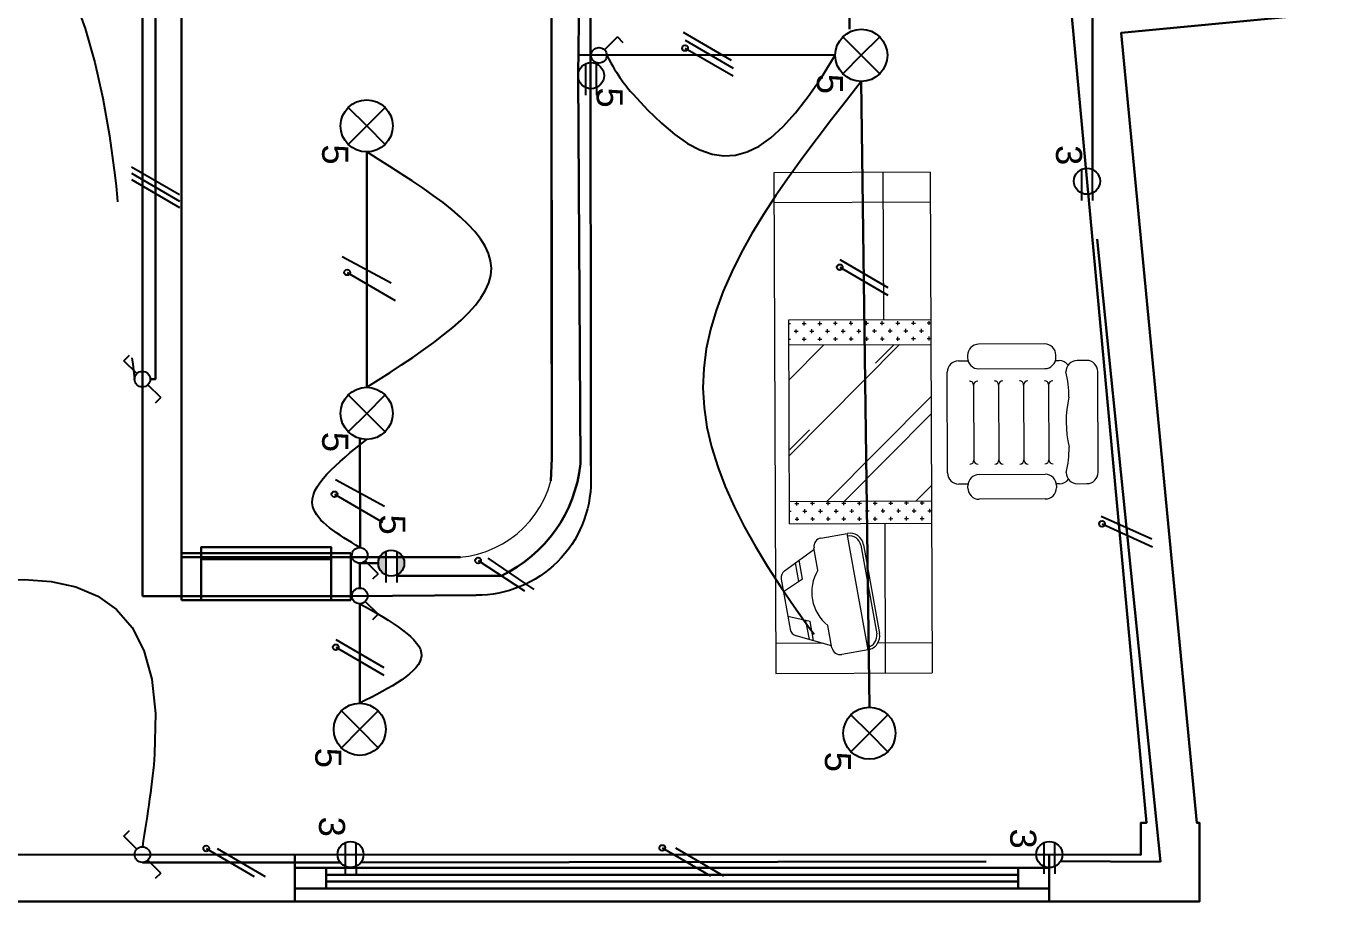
# Model space of a CAD drawing. Header units: metres. Extents: x -0.1 to 64.1, y -0.2 to 39.7.
# Drawn here: x 18.59 to 23.64, y 29.89 to 33.25 of the extents above; entities that cross this region are included whole.
import ezdxf

# ---------------------------------------------------------------- set-up
doc = ezdxf.new("R2010")
doc.units = ezdxf.units.M
doc.header["$LTSCALE"] = 0.2
doc.linetypes.add('ACAD_ISO02W100', pattern=[15, 12, -3])
for name, color, linetype in [('Canaletas', 4, 'Continuous'), ('conexiones', 7, 'ACAD_ISO02W100'), ('Fases', 7, 'Continuous'), ('Indicacion-Tabla', 7, 'Continuous'), ('Luminaria', 7, 'Continuous'), ('Medidas', 1, 'Continuous'), ('Puntos', 7, 'Continuous'), ('Tomacorrientes', 7, 'Continuous'), ('www.dwgautocad.com', 7, 'Continuous')]:
    doc.layers.add(name, color=color, linetype=linetype)
for name, color, linetype, true_color in [('DLX_APERT', 7, 'Continuous', 0x969696), ('DLX_CONT', 7, 'Continuous', 0x969696), ('DLX_ROOF', 7, 'Continuous', 0x7f7f7f)]:
    doc.layers.add(name, color=color, linetype=linetype, true_color=true_color)
for name, color, linetype, lineweight in [('L-Suelo', 7, 'ACAD_ISO02W100', 30), ('L-Techo', 7, 'Continuous', 30), ('Muebles', 9, 'Continuous', 5)]:
    doc.layers.add(name, color=color, linetype=linetype, lineweight=lineweight)
doc.layers.get('0').off()
doc.styles.get("Standard").update_dxf_attribs({"font": 'arial.ttf'})

# ---------------------------------------------------------------- blocks, each defined once
blk = doc.blocks.new('Lampara')
at = {"layer": 'Luminaria'}
for q in [(-0.0707, 0.0707), (0.0707, 0.0707), (-0.0707, -0.0707), (0.0707, -0.0707)]:
    blk.add_line((0, 0), q, dxfattribs=at)
blk.add_circle((0, 0), 0.1, dxfattribs=at)
blk = doc.blocks.new('Interruptor')
at = {"layer": 'Luminaria'}
for q in [(0.0212, 0.0212), (0.0919, 0.0495)]:
    blk.add_line((0.0707, 0.0707), q, dxfattribs=at)
blk.add_circle((0, 0), 0.03, dxfattribs=at)
blk = doc.blocks.new('Tomacorriente')
at = {"layer": 'Tomacorrientes'}
for p, q in [((0.0453, 0.0211), (-0.0453, 0.0211)), ((0.0453, 0.0211), (0.0743, 0.0211)), ((-0.0453, -0.0211), (0.0453, -0.0211)), ((0.0453, -0.0211), (0.0743, -0.0211))]:
    blk.add_line(p, q, dxfattribs=at)
blk.add_circle((0, 0), 0.05, dxfattribs=at)
blk = doc.blocks.new('920_0_2')
mesh = blk.add_polyface()
corners = [(-1.3273, -0.0125, 0.88), (1.3273, -0.0125, -0.88), (1.3273, -0.0125, 0.88), (1.3273, -0.0125, -0.88), (-1.3273, -0.0125, 0.88), (-1.3273, -0.0125, -0.88), (-1.3273, 0.0125, -0.88), (1.3273, 0.0125, 0.88), (1.3273, 0.0125, -0.88), (1.3273, 0.0125, 0.88), (-1.3273, 0.0125, -0.88), (-1.3273, 0.0125, 0.88)]
mesh.append_faces([[corners[k] for k in face] for face in [(0, 1, 2), (3, 4, 5), (6, 7, 8), (9, 10, 11)]])
blk = doc.blocks.new('1012_0_5')
mesh = blk.add_polyface()
corners = [(-0.25, -0.1125, 0.925), (0.25, -0.1125, -1), (0.25, -0.1125, 0.925), (0.25, -0.1125, -1), (-0.25, -0.1125, 0.925), (-0.25, -0.1125, -1)]
mesh.append_faces([[corners[k] for k in face] for face in [(0, 1, 2), (3, 4, 5)]])
blk = doc.blocks.new('1012_0_6')
mesh = blk.add_polyface()
corners = [(-0.25, -0.0675, 0.925), (0.25, -0.0675, -1), (-0.25, -0.0675, -1), (0.25, -0.0675, -1), (-0.25, -0.0675, 0.925), (0.25, -0.0675, 0.925)]
mesh.append_faces([[corners[k] for k in face] for face in [(0, 1, 2), (3, 4, 5)]])
blk = doc.blocks.new('*U110')
at = {"layer": 'Luminaria'}
for p, q in [((0.0707, 0.0707), (0.0212, 0.0212)), ((0.0707, 0.0707), (0.0919, 0.0495)), ((-0.0707, -0.0707), (-0.0919, -0.0495)), ((-0.0212, -0.0212), (-0.0707, -0.0707))]:
    blk.add_line(p, q, dxfattribs=at)
blk.add_circle((0, 0), 0.03, dxfattribs=at)
blk = doc.blocks.new('Toma corriente CFGI 1 Fase')
at = {"layer": 'Tomacorrientes'}
h = blk.add_hatch(dxfattribs=at)
h.set_pattern_fill('ANGLE', color=256)
h.set_pattern_definition([(0, (-6.336, -3.4325), (0, 6.985), [5.08, -1.905]), (90, (-6.336, -3.4325), (-6.985, 4e-16), [5.08, -1.905])])
h.paths.add_polyline_path([(0.0453, 0.0211, 0.63707), (-0.0453, 0.0211)])
h.paths.add_polyline_path([(-0.0453, -0.0211, 0.63707), (0.0453, -0.0211)])
at = {"layer": 'Tomacorrientes', "lineweight": 40}
h = blk.add_hatch(color=256, dxfattribs=at)
h.dxf.hatch_style = 1
h.paths.add_polyline_path([(-0.0453, 0.0211), (0.0453, 0.0211, 0.63707)])
h.paths.add_polyline_path([(0.0453, -0.0211), (-0.0453, -0.0211, 0.63707)])
at = {"layer": 'Tomacorrientes'}
for p, q in [((-0.0453, 0.0211), (0.0743, 0.0211)), ((-0.0453, -0.0211), (0.0743, -0.0211))]:
    blk.add_line(p, q, dxfattribs=at)
blk.add_circle((0, 0), 0.05, dxfattribs=at)
blk = doc.blocks.new('Fase')
at = {"layer": 'Fases'}
blk.add_line((-0.0535, -0.0922), (0.0535, 0.0922), dxfattribs=at)
blk = doc.blocks.new('Neutro')
at = {"layer": 'Fases'}
h = blk.add_hatch(dxfattribs=at)
h.set_pattern_fill('ANGLE', color=256)
h.set_pattern_definition([(0, (-26.865, -1.6355), (0, 6.985), [5.08, -1.905]), (90, (-26.865, -1.6355), (-6.985, 4e-16), [5.08, -1.905])])
h.paths.add_polyline_path([(-0.0645, -0.0922, 1), (-0.0424, -0.0922, 1)])
blk.add_circle((-0.0535, -0.0922), 0.0111, dxfattribs=at)
blk.add_blockref('Fase', (0, 0), dxfattribs=at)
blk = doc.blocks.new('A$C1A7470BA')
at = {"layer": 'Muebles'}
for p, q in [((1600, 1033.2), (0, 1033.2)), ((0, 1033.2), (0, 533.2)), ((96, 881.5), (96, 1033.2)), ((302, 1014.7), (141.5, 986.5)), ((302, 1014.7), (141.5, 986.5)), ((1504, 533.2), (1504, 1033.2)), ((1600, 533.2), (1600, 1033.2)), ((165.9, 922.6), (182.1, 993.6)), ((165.9, 922.6), (182.1, 993.6)), ((300.9, 946.4), (261.3, 1007.6)), ((300.9, 946.4), (261.3, 1007.6)), ((293.5, 957.9), (353.8, 968.5)), ((293.5, 957.9), (353.8, 968.5)), ((328.6, 1003.8), (395.9, 909.6)), ((328.6, 1003.8), (395.9, 909.6)), ((478.5, 987.1), (478.5, 533.2)), ((478.5, 987.1), (1130, 987.1)), ((493.5, 969.6), (493.5, 957.1)), ((518.5, 987.1), (518.5, 982.1)), ((543.5, 969.6), (543.5, 957.1)), ((550, 987.1), (550, 533.2)), ((696.6, 987.1), (1050, 633.7)), ((713.5, 987.1), (778.4, 922.2)), ((938.4, 987.1), (1050, 875.5)), ((1050, 987.1), (1050, 533.2)), ((1068.5, 987.1), (1068.5, 982.1)), ((1093.5, 969.6), (1093.5, 957.1)), ((1118.5, 987.1), (1118.5, 982.1)), ((1130, 987.1), (1130, 533.2)), ((88.3, 854.2), (120.2, 967.2)), ((108.4, 925.3), (168.9, 936)), ((108.4, 925.3), (168.9, 936)), ((300.9, 946.4), (362, 957.1)), ((300.9, 946.4), (362, 957.1)), ((487.2, 963.3), (499.7, 963.3)), ((512.2, 938.3), (524.7, 938.3)), ((518.5, 944.6), (518.5, 932.1)), ((537.2, 963.3), (549.7, 963.3)), ((1062.2, 938.3), (1074.7, 938.3)), ((1068.5, 944.6), (1068.5, 932.1)), ((1087.2, 963.3), (1099.7, 963.3)), ((1112.2, 938.3), (1124.7, 938.3)), ((1118.5, 944.6), (1118.5, 932.1)), ((104.6, 911.9), (165.9, 922.6)), ((104.6, 911.9), (165.9, 922.6)), ((330.1, 896.9), (401, 909.4)), ((330.1, 896.9), (401, 909.4)), ((432.3, 887.5), (447.1, 803.2)), ((432.3, 887.5), (447.1, 803.2)), ((487.2, 913.3), (499.7, 913.3)), ((493.5, 919.6), (493.5, 907.1)), ((512.2, 888.3), (524.7, 888.3)), ((518.5, 894.6), (518.5, 882.1)), ((537.2, 913.3), (549.7, 913.3)), ((543.5, 919.6), (543.5, 907.1)), ((1062.2, 888.3), (1074.7, 888.3)), ((1068.5, 894.6), (1068.5, 882.1)), ((1087.2, 913.3), (1099.7, 913.3)), ((1093.5, 919.6), (1093.5, 907.1)), ((1112.2, 888.3), (1124.7, 888.3)), ((1118.5, 894.6), (1118.5, 882.1)), ((81.9, 853.2), (152.9, 865.7)), ((81.9, 853.2), (152.9, 865.7)), ((88.3, 854.2), (88.3, 854.3)), ((487.2, 863.3), (499.7, 863.3)), ((493.5, 869.6), (493.5, 857.1)), ((518.5, 844.6), (518.5, 832.1)), ((537.2, 863.3), (549.7, 863.3)), ((543.5, 869.6), (543.5, 857.1)), ((550, 866.4), (883.2, 533.2)), ((1068.5, 844.6), (1068.5, 832.1)), ((1087.2, 863.3), (1099.7, 863.3)), ((1093.5, 869.6), (1093.5, 857.1)), ((1118.5, 844.6), (1118.5, 832.1)), ((74.9, 737.6), (60, 821.9)), ((74.9, 737.6), (60, 821.9)), ((74.9, 737.6), (447.1, 803.2)), ((74.9, 737.6), (447.1, 803.2)), ((487.2, 813.3), (499.7, 813.3)), ((493.5, 819.6), (493.5, 807.1)), ((512.2, 838.3), (524.7, 838.3)), ((537.2, 813.3), (549.7, 813.3)), ((543.5, 819.6), (543.5, 807.1)), ((550, 811.2), (828, 533.2)), ((1062.2, 838.3), (1074.7, 838.3)), ((1087.2, 813.3), (1099.7, 813.3)), ((1093.5, 819.6), (1093.5, 807.1)), ((1112.2, 838.3), (1124.7, 838.3)), ((409.1, 760), (125.4, 710)), ((409.1, 760), (125.4, 710)), ((487.2, 763.3), (499.7, 763.3)), ((493.5, 769.6), (493.5, 757.1)), ((512.2, 788.3), (524.7, 788.3)), ((518.5, 794.6), (518.5, 782.1)), ((537.2, 763.3), (549.7, 763.3)), ((543.5, 769.6), (543.5, 757.1)), ((1062.2, 788.3), (1074.7, 788.3)), ((1068.5, 794.6), (1068.5, 782.1)), ((1087.2, 763.3), (1099.7, 763.3)), ((1093.5, 769.6), (1093.5, 757.1)), ((1112.2, 788.3), (1124.7, 788.3)), ((1118.5, 794.6), (1118.5, 782.1)), ((83.7, 739.2), (83.7, 739.2)), ((83.7, 739.2), (83.7, 739.2)), ((410.6, 751.1), (127, 701.1)), ((410.6, 751.1), (127, 701.1)), ((493.5, 719.6), (493.5, 707.1)), ((512.2, 738.3), (524.7, 738.3)), ((518.5, 744.6), (518.5, 732.1)), ((543.5, 719.6), (543.5, 707.1)), ((1062.2, 738.3), (1074.7, 738.3)), ((1068.5, 744.6), (1068.5, 732.1)), ((1093.5, 719.6), (1093.5, 707.1)), ((1112.2, 738.3), (1124.7, 738.3)), ((1118.5, 744.6), (1118.5, 732.1)), ((478.5, 683.1), (0, 683.1)), ((96, 533.2), (96, 706.9)), ((487.2, 713.3), (499.7, 713.3)), ((512.2, 688.3), (524.7, 688.3)), ((518.5, 694.6), (518.5, 682.1)), ((537.2, 713.3), (549.7, 713.3)), ((990.5, 710.1), (1050, 650.6)), ((1062.2, 688.3), (1074.7, 688.3)), ((1068.5, 694.6), (1068.5, 682.1)), ((1087.2, 713.3), (1099.7, 713.3)), ((1112.2, 688.3), (1124.7, 688.3)), ((1118.5, 694.6), (1118.5, 682.1)), ((1130, 683.1), (1600, 683.1)), ((487.2, 663.3), (499.7, 663.3)), ((493.5, 669.6), (493.5, 657.1)), ((512.2, 638.3), (524.7, 638.3)), ((518.5, 644.6), (518.5, 632.1)), ((537.2, 663.3), (549.7, 663.3)), ((543.5, 669.6), (543.5, 657.1)), ((1062.2, 638.3), (1074.7, 638.3)), ((1068.5, 644.6), (1068.5, 632.1)), ((1087.2, 663.3), (1099.7, 663.3)), ((1093.5, 669.6), (1093.5, 657.1)), ((1112.2, 638.3), (1124.7, 638.3)), ((1118.5, 644.6), (1118.5, 632.1)), ((487.2, 613.3), (499.7, 613.3)), ((493.5, 619.6), (493.5, 607.1)), ((518.5, 594.6), (518.5, 582.1)), ((537.2, 613.3), (549.7, 613.3)), ((543.5, 619.6), (543.5, 607.1)), ((1068.5, 594.6), (1068.5, 582.1)), ((1087.2, 613.3), (1099.7, 613.3)), ((1093.5, 619.6), (1093.5, 607.1)), ((1118.5, 594.6), (1118.5, 582.1)), ((487.2, 563.3), (499.7, 563.3)), ((493.5, 569.6), (493.5, 557.1)), ((512.2, 588.3), (524.7, 588.3)), ((537.2, 563.3), (549.7, 563.3)), ((543.5, 569.6), (543.5, 557.1)), ((550, 582.1), (598.9, 533.2)), ((1062.2, 588.3), (1074.7, 588.3)), ((1087.2, 563.3), (1099.7, 563.3)), ((1093.5, 569.6), (1093.5, 557.1)), ((1112.2, 588.3), (1124.7, 588.3)), ((1600, 533.2), (0, 533.2)), ((512.2, 538.3), (524.7, 538.3)), ((518.5, 544.6), (518.5, 533.2)), ((1062.2, 538.3), (1074.7, 538.3)), ((1068.5, 544.6), (1068.5, 533.2)), ((1112.2, 538.3), (1124.7, 538.3)), ((1118.5, 544.6), (1118.5, 533.2)), ((638.8, 481.1), (960.9, 481.1)), ((603, 415.7), (603, 445.3)), ((554.5, 169.4), (554.5, 380.5)), ((590.3, 416.3), (597.6, 416.3)), ((633.4, 380.5), (633.4, 169.4)), ((918.7, 397.1), (679.9, 397.1)), ((971.2, 380.5), (971.2, 169.4)), ((1014.3, 416.3), (1006.9, 416.3)), ((1050.1, 169.4), (1050.1, 380.5)), ((918.7, 317.1), (679.9, 317.1)), ((918.7, 237.1), (679.9, 237.1)), ((597.6, 133.7), (590.3, 133.7)), ((603, 123.3), (603, 133.2)), ((918.7, 157.1), (679.9, 157.1)), ((996.7, 135.5), (996.7, 123.3)), ((1006.9, 133.7), (1014.3, 133.7)), ((603, 66), (603, 35.8)), ((996.7, 35.8), (996.7, 66)), ((638.8, 0), (960.9, 0))]:
    blk.add_line(p, q, dxfattribs=at)
at = {"layer": 'Muebles', "linetype": 'Continuous'}
blk.add_line((996.8, 445.3), (996.8, 413.7), dxfattribs=at)
at = {"layer": 'Muebles'}
for centre, radius, start, end in [((306.6, 988.1), 27, 35.5353, 99.9755), ((306.6, 988.1), 27, 35.5353, 99.9755), ((146.2, 959.9), 27, 99.9755, 164.2484), ((146.2, 959.9), 27, 99.9755, 164.2484), ((259, 782.2), 135, 58.1791, 141.8198), ((259, 782.2), 135, 58.1791, 141.8198), ((405.7, 882.8), 27, 9.9763, 99.9988), ((405.7, 882.8), 27, 9.9763, 99.9988), ((86.6, 826.6), 27, 99.9988, 189.9755), ((86.6, 826.6), 27, 99.9988, 189.9755), ((402.8, 795.4), 36, 280.0003, 9.9717), ((402.8, 795.4), 36, 280.0003, 9.9717), ((402.8, 795.4), 45, 280.0003, 9.9763), ((402.8, 795.4), 45, 280.0003, 9.9763), ((119.2, 745.4), 45, 189.9755, 280.0003), ((119.2, 745.4), 45, 189.9755, 280.0003), ((119.2, 745.4), 36, 189.9755, 280.0003), ((119.2, 745.4), 36, 189.9755, 280.0003), ((638.8, 445.3), 35.8, 90, 180), ((960.9, 445.3), 35.8, 0, 90), ((590.3, 380.5), 35.8, 90, 180), ((597.6, 380.5), 35.8, 0, 90), ((679.9, 410.6), 13.6, 180, 270), ((679.9, 383.5), 13.6, 90, 180), ((918.7, 410.6), 13.6, 270, 0), ((918.7, 383.5), 13.6, 0, 90), ((1006.9, 380.5), 35.8, 90, 180), ((1014.3, 380.5), 35.8, 0, 90), ((679.9, 330.6), 13.6, 180, 270), ((679.9, 303.5), 13.6, 90, 180), ((918.7, 330.6), 13.6, 270, 0), ((918.7, 303.5), 13.6, 0, 90), ((679.9, 250.6), 13.6, 180, 270), ((679.9, 223.5), 13.6, 90, 180), ((918.7, 250.6), 13.6, 270, 0), ((918.7, 223.5), 13.6, 0, 90), ((590.3, 169.4), 35.8, 180, 270), ((597.6, 169.4), 35.8, 270, 0), ((679.9, 170.6), 13.6, 180, 270), ((918.7, 170.6), 13.6, 270, 0), ((1006.9, 169.4), 35.8, 180, 270), ((1014.3, 169.4), 35.8, 270, 0), ((679.9, 143.5), 13.6, 90, 180), ((918.7, 143.5), 13.6, 0, 90), ((638.8, 123.3), 35.8, 180, 233.1301), ((638.8, 66), 35.8, 90, 180), ((722.2, 462.3), 370.1, 256.9726, 269.6332), ((799.9, -240.7), 342.4, 76.4882, 103.5118), ((877.5, 462.3), 370.1, 270.3668, 283.0274), ((960.9, 66), 35.8, 0, 90), ((960.9, 123.3), 35.8, 306.8699, 0), ((638.8, 35.8), 35.8, 180, 270), ((960.9, 35.8), 35.8, 270, 0)]:
    blk.add_arc(centre, radius, start, end, dxfattribs=at)

msp = doc.modelspace()

# ---------------------------------------------------------------- linework, layer by layer
at = {"layer": 'conexiones'}
for points, knots in [([(17.6953, 34.492, 2.6), (18.5433, 33.9984, 1.3921), (18.9169, 33.3757), (18.9696, 32.2097, -0.0249), (19.0085, 31.8987)], [0, 0, 0, 0, 3.32504, 4.222811, 4.222811, 4.222811, 4.222811]), ([(20.8202, 33.1406), (20.8639, 33.0577, -0.0037), (21.2088, 32.6483, 0.248), (21.4077, 32.6614, 1.4395), (21.697, 33.1406, 2.8)], [0, 0, 0, 0, 0.270792, 3.199584, 3.199584, 3.199584, 3.199584])]:
    msp.add_open_spline(points, degree=3, knots=knots, dxfattribs=at)
for points in [[(21.797, 33.0406, 2.8), (21.1894, 31.8656), (21.828, 30.6408, 2.8)], [(19.8991, 31.8675), (20.3779, 32.3249), (19.8991, 32.7699)], [(19.8726, 31.253), (19.6926, 31.4094), (19.8991, 31.6675)], [(17.6953, 30.9588, 2.6), (19.0854, 30.4605), (19.0385, 30.1055)], [(19.8726, 31.0377), (20.1094, 30.8374), (19.8726, 30.6559)]]:
    msp.add_spline(points, degree=3, dxfattribs=at)
at = {"layer": 'DLX_APERT'}
for points in [[(19.8385, 31.2313, 0), (19.1885, 31.2313, 0)], [(19.1885, 31.2313, 0), (19.1885, 31.0513, 0)], [(19.1885, 31.2313, 0), (19.1885, 31.2313, 0)], [(19.1885, 31.2313, 0), (19.1885, 31.0513, 0)], [(19.1885, 31.0513, 0), (19.1885, 31.2313, 0)], [(19.1885, 31.0513, 0), (19.1885, 31.2313, 0)], [(19.1885, 31.2313, 0), (19.2635, 31.2313, 0)], [(19.2635, 31.2313, 0), (19.1885, 31.2313, 0)], [(19.1885, 31.2313, 0), (19.1885, 31.2313, 0)], [(19.1885, 31.2313, 0), (19.8385, 31.2313, 0)], [(19.7635, 31.2538, 0), (19.2635, 31.2538, 0)], [(19.2635, 31.2538, 0), (19.2635, 31.2313, 0)], [(19.7635, 31.2538, 0), (19.2635, 31.2538, 0)], [(19.2635, 31.2538, 0), (19.2635, 31.2538, 0)], [(19.2635, 31.2538, 0), (19.7635, 31.2538, 0)], [(19.2635, 31.2313, 0), (19.2635, 31.2538, 0)], [(19.2635, 31.2538, 0), (19.2635, 31.2538, 0)], [(19.2635, 31.2538, 0), (19.2635, 31.2313, 0)], [(19.2635, 31.2538, 0), (19.7635, 31.2538, 0)], [(19.2635, 31.2313, 0), (19.2635, 31.2538, 0)], [(19.2635, 31.2313, 0), (19.2635, 31.2088, 0)], [(19.7635, 31.2313, 0), (19.2635, 31.2313, 0)], [(19.2635, 31.2313, 0), (19.2635, 31.2313, 0)], [(19.2635, 31.2088, 0), (19.2635, 31.2313, 0)], [(19.2635, 31.2313, 0), (19.7635, 31.2313, 0)], [(19.2635, 31.2088, 0), (19.2635, 31.2313, 0)], [(19.2635, 31.2313, 0), (19.2635, 31.2313, 0)], [(19.2635, 31.2313, 0), (19.2635, 31.2088, 0)], [(19.2635, 31.2313, 0), (19.7635, 31.2313, 0)], [(19.2635, 31.2313, 0), (19.2635, 31.2313, 0)], [(19.2635, 31.2088, 0), (19.2635, 31.2313, 0)], [(19.7635, 31.2313, 0), (19.2635, 31.2313, 0)], [(19.2635, 31.2313, 0), (19.2635, 31.2088, 0)], [(19.2635, 31.2313, 0), (19.2635, 31.2313, 0)], [(19.2635, 31.2313, 0), (19.2635, 31.2088, 0)], [(19.2635, 31.2088, 0), (19.2635, 31.2313, 0)], [(19.7635, 31.2313, 0), (19.7635, 31.2538, 0)], [(19.7635, 31.2313, 0), (19.7635, 31.2538, 0)], [(19.7635, 31.2538, 0), (19.7635, 31.2538, 0)], [(19.7635, 31.2538, 0), (19.7635, 31.2313, 0)], [(19.7635, 31.2538, 0), (19.7635, 31.2538, 0)], [(19.7635, 31.2538, 0), (19.7635, 31.2313, 0)], [(19.7635, 31.2088, 0), (19.7635, 31.2313, 0)], [(19.7635, 31.2313, 0), (19.8385, 31.2313, 0)], [(19.7635, 31.2313, 0), (19.7635, 31.2313, 0)], [(19.8385, 31.2313, 0), (19.7635, 31.2313, 0)], [(19.7635, 31.2313, 0), (19.7635, 31.2088, 0)], [(19.7635, 31.2088, 0), (19.7635, 31.2313, 0)], [(19.7635, 31.2313, 0), (19.7635, 31.2313, 0)], [(19.7635, 31.2313, 0), (19.7635, 31.2088, 0)], [(19.7635, 31.2313, 0), (19.7635, 31.2313, 0)], [(19.7635, 31.2313, 0), (19.7635, 31.2088, 0)], [(19.7635, 31.2313, 0), (19.7635, 31.2313, 0)], [(19.7635, 31.2313, 0), (19.7635, 31.2088, 0)], [(19.7635, 31.2088, 0), (19.7635, 31.2313, 0)], [(19.7635, 31.2088, 0), (19.7635, 31.2313, 0)], [(19.8385, 31.0513, 0), (19.8385, 31.2313, 0)], [(19.8385, 31.2313, 0), (19.8385, 31.2313, 0)], [(19.8385, 31.2313, 0), (19.8385, 31.0513, 0)], [(19.8385, 31.0513, 0), (19.8385, 31.2313, 0)], [(19.8385, 31.2313, 0), (19.8385, 31.0513, 0)], [(19.8385, 31.2313, 0), (19.8385, 31.2313, 0)], [(19.2635, 31.2088, 0), (19.2635, 31.0513, 0)], [(19.2635, 31.2088, 0), (19.7635, 31.2088, 0)], [(19.2635, 31.0513, 0), (19.2635, 31.2088, 0)], [(19.2635, 31.2088, 0), (19.2635, 31.2088, 0)], [(19.2635, 31.2088, 0), (19.2635, 31.0513, 0)], [(19.2635, 31.0513, 0), (19.2635, 31.2088, 0)], [(19.7635, 31.2088, 0), (19.2635, 31.2088, 0)], [(19.2635, 31.2088, 0), (19.2635, 31.2088, 0)], [(19.7635, 31.2088, 0), (19.2635, 31.2088, 0)], [(19.7635, 31.2088, 0), (19.2635, 31.2088, 0)], [(19.2635, 31.2088, 0), (19.2635, 31.2088, 0)], [(19.2635, 31.2088, 0), (19.7635, 31.2088, 0)], [(19.2635, 31.2088, 0), (19.7635, 31.2088, 0)], [(19.2635, 31.2088, 0), (19.2635, 31.2088, 0)], [(19.7635, 31.0513, 0), (19.7635, 31.2088, 0)], [(19.7635, 31.2088, 0), (19.7635, 31.0513, 0)], [(19.7635, 31.2088, 0), (19.7635, 31.2088, 0)], [(19.7635, 31.2088, 0), (19.7635, 31.0513, 0)], [(19.7635, 31.0513, 0), (19.7635, 31.2088, 0)], [(19.7635, 31.2088, 0), (19.7635, 31.2088, 0)], [(19.7635, 31.2088, 0), (19.7635, 31.2088, 0)], [(19.7635, 31.2088, 0), (19.7635, 31.2088, 0)], [(19.1885, 31.0513, 0), (19.8385, 31.0513, 0)], [(19.1885, 31.0513, 0), (19.1885, 31.0513, 0)], [(19.2635, 31.0513, 0), (19.1885, 31.0513, 0)], [(19.8385, 31.0513, 0), (19.1885, 31.0513, 0)], [(19.1885, 31.0513, 0), (19.1885, 31.0513, 0)], [(19.1885, 31.0513, 0), (19.2635, 31.0513, 0)], [(19.2635, 31.0513, 0), (19.2635, 31.0513, 0)], [(19.2635, 31.0513, 0), (19.7635, 31.0513, 0)], [(19.7635, 31.0513, 0), (19.2635, 31.0513, 0)], [(19.2635, 31.0513, 0), (19.2635, 31.0513, 0)], [(19.8385, 31.0513, 0), (19.7635, 31.0513, 0)], [(19.7635, 31.0513, 0), (19.7635, 31.0513, 0)], [(19.7635, 31.0513, 0), (19.8385, 31.0513, 0)], [(19.7635, 31.0513, 0), (19.7635, 31.0513, 0)], [(19.8385, 31.0513, 0), (19.8385, 31.0513, 0)], [(19.8385, 31.0513, 0), (19.8385, 31.0513, 0)], [(22.5184, 30.0251, 0), (19.6239, 30.0251, 0)], [(19.6239, 30.0251, 0), (19.6239, 29.9451, 0)], [(19.6239, 29.9451, 0), (19.6239, 30.0251, 0)], [(19.6239, 30.0251, 0), (22.5184, 30.0251, 0)], [(19.6239, 29.9451, 0), (19.6239, 30.0251, 0)], [(19.6239, 30.0251, 0), (19.6239, 30.0251, 0)], [(19.6239, 30.0251, 0), (19.6239, 29.9451, 0)], [(19.6239, 30.0251, 0), (22.5184, 30.0251, 0)], [(22.5184, 30.0251, 0), (19.6239, 30.0251, 0)], [(19.6239, 30.0251, 0), (19.6239, 30.0251, 0)], [(19.7439, 30.0251, 0), (19.7439, 30.0251, 0)], [(19.7439, 30.0251, 0), (22.3984, 30.0251, 0)], [(22.3984, 30.0251, 0), (19.7439, 30.0251, 0)], [(19.7439, 29.9976, 0), (19.7439, 30.0251, 0)], [(19.7439, 30.0251, 0), (22.3984, 30.0251, 0)], [(22.3984, 30.0251, 0), (19.7439, 30.0251, 0)], [(19.7439, 30.0251, 0), (19.7439, 29.9976, 0)], [(19.7439, 29.9976, 0), (19.7439, 30.0251, 0)], [(19.7439, 30.0251, 0), (19.7439, 30.0251, 0)], [(19.7439, 30.0251, 0), (19.7439, 29.9976, 0)], [(22.3984, 30.0251, 0), (22.3984, 30.0251, 0)], [(22.3984, 30.0251, 0), (22.3984, 29.9976, 0)], [(22.3984, 29.9976, 0), (22.3984, 30.0251, 0)], [(22.3984, 30.0251, 0), (22.3984, 30.0251, 0)], [(22.3984, 30.0251, 0), (22.3984, 29.9976, 0)], [(22.3984, 29.9976, 0), (22.3984, 30.0251, 0)], [(22.5184, 29.9451, 0), (22.5184, 30.0251, 0)], [(22.5184, 29.9451, 0), (22.5184, 30.0251, 0)], [(22.5184, 30.0251, 0), (22.5184, 30.0251, 0)], [(22.5184, 30.0251, 0), (22.5184, 29.9451, 0)], [(22.5184, 30.0251, 0), (22.5184, 29.9451, 0)], [(22.5184, 30.0251, 0), (22.5184, 30.0251, 0)], [(22.3984, 29.9976, 0), (19.7439, 29.9976, 0)], [(19.7439, 29.9976, 0), (22.3984, 29.9976, 0)], [(19.7439, 29.9726, 0), (19.7439, 29.9976, 0)], [(19.7439, 29.9976, 0), (22.3984, 29.9976, 0)], [(22.3984, 29.9976, 0), (19.7439, 29.9976, 0)], [(19.7439, 29.9976, 0), (19.7439, 29.9726, 0)], [(19.7439, 29.9976, 0), (19.7439, 29.9976, 0)], [(19.7439, 29.9976, 0), (19.7439, 29.9976, 0)], [(19.7439, 29.9976, 0), (19.7439, 29.9726, 0)], [(19.7439, 29.9726, 0), (19.7439, 29.9976, 0)], [(22.3984, 29.9976, 0), (19.7439, 29.9976, 0)], [(19.7439, 29.9976, 0), (19.7439, 29.9726, 0)], [(19.7439, 29.9976, 0), (22.3984, 29.9976, 0)], [(22.3984, 29.9976, 0), (19.7439, 29.9976, 0)], [(19.7439, 29.9976, 0), (19.7439, 29.9976, 0)], [(19.7439, 29.9726, 0), (19.7439, 29.9976, 0)], [(19.7439, 29.9976, 0), (22.3984, 29.9976, 0)], [(19.7439, 29.9726, 0), (19.7439, 29.9976, 0)], [(19.7439, 29.9976, 0), (19.7439, 29.9976, 0)], [(19.7439, 29.9976, 0), (19.7439, 29.9726, 0)], [(19.7439, 29.9726, 0), (22.3984, 29.9726, 0)], [(19.7439, 29.9451, 0), (19.7439, 29.9726, 0)], [(19.7439, 29.9726, 0), (19.7439, 29.9726, 0)], [(19.7439, 29.9726, 0), (19.7439, 29.9451, 0)], [(19.7439, 29.9451, 0), (19.7439, 29.9726, 0)], [(22.3984, 29.9726, 0), (19.7439, 29.9726, 0)], [(19.7439, 29.9726, 0), (19.7439, 29.9451, 0)], [(22.3984, 29.9726, 0), (19.7439, 29.9726, 0)], [(19.7439, 29.9726, 0), (22.3984, 29.9726, 0)], [(19.7439, 29.9726, 0), (19.7439, 29.9726, 0)], [(19.7439, 29.9726, 0), (22.3984, 29.9726, 0)], [(22.3984, 29.9726, 0), (19.7439, 29.9726, 0)], [(19.7439, 29.9726, 0), (19.7439, 29.9726, 0)], [(19.7439, 29.9726, 0), (22.3984, 29.9726, 0)], [(22.3984, 29.9726, 0), (19.7439, 29.9726, 0)], [(19.7439, 29.9726, 0), (19.7439, 29.9726, 0)], [(22.3984, 29.9976, 0), (22.3984, 29.9726, 0)], [(22.3984, 29.9976, 0), (22.3984, 29.9976, 0)], [(22.3984, 29.9976, 0), (22.3984, 29.9976, 0)], [(22.3984, 29.9976, 0), (22.3984, 29.9726, 0)], [(22.3984, 29.9726, 0), (22.3984, 29.9976, 0)], [(22.3984, 29.9726, 0), (22.3984, 29.9976, 0)], [(22.3984, 29.9726, 0), (22.3984, 29.9976, 0)], [(22.3984, 29.9976, 0), (22.3984, 29.9976, 0)], [(22.3984, 29.9976, 0), (22.3984, 29.9726, 0)], [(22.3984, 29.9726, 0), (22.3984, 29.9976, 0)], [(22.3984, 29.9976, 0), (22.3984, 29.9976, 0)], [(22.3984, 29.9976, 0), (22.3984, 29.9726, 0)], [(22.3984, 29.9726, 0), (22.3984, 29.9451, 0)], [(22.3984, 29.9726, 0), (22.3984, 29.9726, 0)], [(22.3984, 29.9726, 0), (22.3984, 29.9451, 0)], [(22.3984, 29.9451, 0), (22.3984, 29.9726, 0)], [(22.3984, 29.9451, 0), (22.3984, 29.9726, 0)], [(22.3984, 29.9726, 0), (22.3984, 29.9726, 0)], [(22.3984, 29.9726, 0), (22.3984, 29.9726, 0)], [(22.3984, 29.9726, 0), (22.3984, 29.9726, 0)], [(19.6239, 29.9451, 0), (22.5184, 29.9451, 0)], [(22.5184, 29.9451, 0), (19.6239, 29.9451, 0)], [(19.6239, 29.9451, 0), (19.6239, 29.9451, 0)], [(19.6239, 29.9451, 0), (22.5184, 29.9451, 0)], [(22.5184, 29.9451, 0), (19.6239, 29.9451, 0)], [(19.6239, 29.9451, 0), (19.6239, 29.9451, 0)], [(19.7439, 29.9451, 0), (19.7439, 29.9451, 0)], [(19.7439, 29.9451, 0), (22.3984, 29.9451, 0)], [(22.3984, 29.9451, 0), (19.7439, 29.9451, 0)], [(22.3984, 29.9451, 0), (19.7439, 29.9451, 0)], [(19.7439, 29.9451, 0), (19.7439, 29.9451, 0)], [(19.7439, 29.9451, 0), (22.3984, 29.9451, 0)], [(22.3984, 29.9451, 0), (22.3984, 29.9451, 0)], [(22.3984, 29.9451, 0), (22.3984, 29.9451, 0)], [(22.5184, 29.9451, 0), (22.5184, 29.9451, 0)], [(22.5184, 29.9451, 0), (22.5184, 29.9451, 0)]]:
    msp.add_polyline3d(points, dxfattribs=at)
at = {"layer": 'DLX_CONT'}
msp.add_lwpolyline([(20.7595, 31.5663), (20.7595, 31.5086, -0.415401), (20.3198, 31.07, 1.014292)], format="xyb", dxfattribs=at)
for points in [[(19.0385, 31.0663, 0), (19.0385, 33.4211, 0)], [(19.0385, 31.0663, 0), (19.0385, 33.4211, 0)], [(19.1885, 33.4211, 0), (19.1885, 31.2163, 0)], [(19.1885, 33.4211, 0), (19.1885, 31.2163, 0)], [(20.6089, 32.1611, 0), (20.608, 33.4211, 0)], [(20.6089, 32.1611, 0), (20.608, 33.4211, 0)], [(20.7582, 33.4211, 0), (20.7595, 31.5663, 0)], [(20.7582, 33.4211, 0), (20.7595, 31.5663, 0)], [(22.8906, 30.197, 0), (22.5993, 33.3445, 0)], [(22.8906, 30.197, 0), (22.5993, 33.3445, 0)], [(22.794, 33.2272, 0), (23.4636, 33.2904, 0)], [(22.794, 33.2272, 0), (23.4636, 33.2904, 0)], [(23.0843, 30.197, 0), (22.794, 33.2272, 0)], [(23.0843, 30.197, 0), (22.794, 33.2272, 0)], [(20.6091, 31.7511, 0), (20.6089, 32.1611, 0)], [(20.6091, 31.7511, 0), (20.6089, 32.1611, 0)], [(20.6096, 31.5954, 0), (20.6091, 31.7511, 0)], [(20.6096, 31.5954, 0), (20.6091, 31.7511, 0)], [(20.606, 31.5086, 0), (20.6096, 31.5954, 0)], [(20.606, 31.5086, 0), (20.6096, 31.5954, 0)], [(19.1885, 31.2163, 0), (19.2284, 31.2163, 0)], [(19.1885, 31.2163, 0), (19.2284, 31.2163, 0)], [(19.2284, 31.2163, 0), (20.2595, 31.2163, 0)], [(19.8385, 31.0663, 0), (19.0385, 31.0663, 0)], [(19.8385, 31.0663, 0), (19.0385, 31.0663, 0)], [(20.3198, 31.07, 0), (19.8385, 31.0663, 0)], [(20.3198, 31.07, 0), (19.8385, 31.0663, 0)], [(22.8701, 30.075, 0), (22.8701, 30.197, 0)], [(22.8701, 30.197, 0), (22.8906, 30.197, 0)], [(22.8701, 30.075, 0), (22.8701, 30.197, 0)], [(22.8701, 30.197, 0), (22.8906, 30.197, 0)], [(23.0941, 30.197, 0), (23.0843, 30.197, 0)], [(23.0941, 30.197, 0), (23.0843, 30.197, 0)], [(23.0941, 29.8949, 0), (23.0941, 30.197, 0)], [(23.0941, 29.8949, 0), (23.0941, 30.197, 0)], [(16.0373, 30.0758, 0), (22.8701, 30.075, 0)], [(16.0373, 30.0758, 0), (22.8701, 30.075, 0)], [(10.9702, 29.8949, 0), (23.0941, 29.8949, 0)], [(10.9702, 29.8949, 0), (23.0941, 29.8949, 0)]]:
    msp.add_polyline3d(points, dxfattribs=at)
at = {"layer": 'DLX_ROOF'}
for points in [[(19.0385, 31.0663, 0), (19.0385, 33.4211, 0)], [(19.0385, 33.4211, 0), (19.0385, 31.0663, 0)], [(19.1885, 33.4211, 0), (19.1885, 31.2163, 0)], [(19.1885, 31.2163, 0), (19.1885, 33.4211, 0)], [(20.6091, 31.7511, 0), (20.608, 33.4211, 0)], [(20.608, 33.4211, 0), (20.6091, 31.7511, 0)], [(20.7582, 33.4211, 0), (20.7595, 31.5663, 0)], [(20.7595, 31.5663, 0), (20.7582, 33.4211, 0)], [(22.8906, 30.197, 0), (22.5993, 33.3445, 0)], [(22.5993, 33.3445, 0), (22.8906, 30.197, 0)], [(22.794, 33.2272, 0), (23.4636, 33.2904, 0)], [(23.4636, 33.2904, 0), (22.794, 33.2272, 0)], [(23.4636, 33.2904, 0), (22.794, 33.2272, 0)], [(22.794, 33.2272, 0), (23.4636, 33.2904, 0)], [(23.0843, 30.197, 0), (22.794, 33.2272, 0)], [(22.794, 33.2272, 0), (22.794, 33.2272, 0)], [(22.794, 33.2272, 0), (23.0843, 30.197, 0)], [(22.794, 33.2272, 0), (22.794, 33.2272, 0)], [(22.794, 33.2272, 0), (23.0843, 30.197, 0)], [(23.0843, 30.197, 0), (22.794, 33.2272, 0)], [(20.6096, 31.5954, 0), (20.6091, 31.7511, 0)], [(20.6091, 31.7511, 0), (20.6096, 31.5954, 0)], [(20.606, 31.5086, 0), (20.6096, 31.5954, 0)], [(20.6096, 31.5954, 0), (20.606, 31.5086, 0)], [(19.1885, 31.2163, 0), (20.2595, 31.2163, 0)], [(20.2595, 31.2163, 0), (19.1885, 31.2163, 0)], [(19.8385, 31.0663, 0), (19.0385, 31.0663, 0)], [(19.0385, 31.0663, 0), (19.8385, 31.0663, 0)], [(20.3198, 31.07, 0), (19.8385, 31.0663, 0)], [(19.8385, 31.0663, 0), (20.3198, 31.07, 0)], [(22.8701, 30.075, 0), (22.8701, 30.197, 0)], [(22.8701, 30.197, 0), (22.8906, 30.197, 0)], [(22.8906, 30.197, 0), (22.8701, 30.197, 0)], [(22.8701, 30.197, 0), (22.8701, 30.075, 0)], [(23.0941, 30.197, 0), (23.0843, 30.197, 0)], [(23.0843, 30.197, 0), (23.0843, 30.197, 0)], [(23.0843, 30.197, 0), (23.0941, 30.197, 0)], [(23.0843, 30.197, 0), (23.0843, 30.197, 0)], [(23.0843, 30.197, 0), (23.0941, 30.197, 0)], [(23.0941, 30.197, 0), (23.0843, 30.197, 0)], [(23.0941, 29.8949, 0), (23.0941, 30.197, 0)], [(23.0941, 30.197, 0), (23.0941, 30.197, 0)], [(23.0941, 30.197, 0), (23.0941, 29.8949, 0)], [(23.0941, 30.197, 0), (23.0941, 30.197, 0)], [(23.0941, 30.197, 0), (23.0941, 29.8949, 0)], [(23.0941, 29.8949, 0), (23.0941, 30.197, 0)], [(16.0373, 30.0758, 0), (22.8701, 30.075, 0)], [(22.8701, 30.075, 0), (16.0373, 30.0758, 0)], [(10.9702, 29.8949, 0), (23.0941, 29.8949, 0)], [(23.0941, 29.8949, 0), (10.9702, 29.8949, 0)], [(23.0941, 29.8949, 0), (10.9702, 29.8949, 0)], [(10.9702, 29.8949, 0), (23.0941, 29.8949, 0)], [(23.0941, 29.8949, 0), (23.0941, 29.8949, 0)], [(23.0941, 29.8949, 0), (23.0941, 29.8949, 0)]]:
    msp.add_polyline3d(points, dxfattribs=at)
at = {"layer": 'L-Suelo'}
for p, q in [((19.8726, 31.193), (19.8726, 31.0977)), ((19.8766, 30.0455), (22.4757, 30.0499))]:
    msp.add_line(p, q, dxfattribs=at)
for points in [[(22.684, 32.7029), (22.6841, 33.3404), (23.4678, 33.3404), (23.2099, 36.3671), (22.3972, 36.2525), (22.3972, 36.1811)], [(20.7184, 33.6302), (20.7102, 33.0627)], [(22.5605, 30.05), (22.9453, 30.0477), (22.684, 32.6122)], [(19.8726, 31.193), (19.9475, 31.193)], [(16.0795, 30.0313), (19.0385, 30.0455), (19.7968, 30.0455)]]:
    msp.add_lwpolyline(points, dxfattribs=at)
msp.add_lwpolyline([(20.0136, 31.145), (20.0136, 31.145), (20.4159, 31.145, 0.260655), (20.7193, 31.574), (20.7102, 33.0627)], format="xyb", dxfattribs=at)
at = {"layer": 'L-Suelo', "elevation": -0.0189}
msp.add_lwpolyline([(22.5184, 30.0255), (22.5184, 30.0255)], dxfattribs=at)
at = {"layer": 'L-Techo'}
for p, q in [((21.797, 33.0406, 2.8), (21.828, 30.6408, 2.8)), ((19.8991, 32.7699), (19.8991, 31.8675)), ((19.8726, 31.672), (19.8744, 31.253)), ((19.8726, 31.0377), (19.8726, 30.6559)), ((19.8726, 30.6559), (19.8726, 30.6559))]:
    msp.add_line(p, q, dxfattribs=at)
at = {"layer": 'L-Techo', "elevation": 2.8}
msp.add_lwpolyline([(21.7518, 33.2406), (21.7518, 33.672)], dxfattribs=at)
at = {"layer": 'L-Techo'}
for points in [[(19.0885, 33.4211), (19.0885, 31.8987), (19.0685, 31.8987)], [(20.7113, 33.1421), (21.697, 33.1406)]]:
    msp.add_lwpolyline(points, dxfattribs=at)
at = {"layer": 'Muebles'}
msp.add_arc((20.2221, 31.6122), 0.3977, 264.5952, 344.8951, dxfattribs=at)
at = {"layer": 'Puntos'}
for p in [(19.8991, 32.8699), (19.8991, 31.7675)]:
    msp.add_point(p, dxfattribs=at)

# ---------------------------------------------------------------- block references
at = {"layer": 'Canaletas'}
for name, p, rotation in [('Fase', (21.2051, 33.1758), 270), ('Fase', (21.2128, 33.1449), 270), ('Neutro', (21.2128, 33.1149), 270), ('Fase', (19.8991, 32.3187), 271.8075508474806), ('Neutro', (21.8065, 32.2741, 2.8), 270), ('Fase', (21.8065, 32.3041, 2.8), 270), ('Neutro', (19.9163, 32.2545), 270), ('Fase', (19.8735, 31.4628), 271.8075508474806), ('Neutro', (19.8677, 31.4039), 270), ('Neutro', (20.4159, 31.145), 267.1307986974742), ('Fase', (20.4536, 31.1524), 85.83733538732636), ('Neutro', (19.8726, 30.8168), 270), ('Fase', (19.8726, 30.8468), 270)]:
    msp.add_blockref(name, p, dxfattribs=dict(at, rotation=rotation))
at = {"layer": 'DLX_APERT', "rotation": 179.9999999999999}
for name in ['1012_0_5', '1012_0_6']:
    msp.add_blockref(name, (19.5135, 31.1413, 1), dxfattribs=at)
at = {"layer": 'DLX_APERT'}
msp.add_blockref('920_0_2', (21.0711, 29.9851, 1), dxfattribs=at)
at = {"layer": 'DLX_CONT', "rotation": 179.9999999999999}
for name in ['1012_0_5', '1012_0_6']:
    msp.add_blockref(name, (19.5135, 31.1413, 1), dxfattribs=at)
at = {"layer": 'DLX_CONT'}
msp.add_blockref('920_0_2', (21.0711, 29.9851, 1), dxfattribs=at)
at = {"layer": 'Fases'}
for name, p, rotation in [('Fase', (19.0885, 32.6599), 270), ('Fase', (19.0885, 32.6351), 270), ('Fase', (19.0885, 32.6103), 270), ('Neutro', (22.8177, 31.2998), 275.81712413364), ('Fase', (22.8147, 31.33), 275.81712413364), ('Neutro', (19.3758, 30.0455), 270), ('Neutro', (21.1258, 30.0477), 270.0968523968254), ('Fase', (19.4177, 30.0455), 270), ('Fase', (21.1762, 30.0477), 270)]:
    msp.add_blockref(name, p, dxfattribs=dict(at, rotation=rotation))
at = {"layer": 'Indicacion-Tabla', "rotation": 270}
msp.add_blockref('Toma corriente CFGI 1 Fase', (19.9934, 31.193), dxfattribs=at)
at = {"layer": 'L-Suelo', "rotation": 270}
msp.add_blockref('Lampara', (19.8726, 30.5559), dxfattribs=at)
at = {"layer": 'L-Techo', "rotation": 270}
for name, p in [('Lampara', (21.797, 33.1406, 2.8)), ('Tomacorriente', (20.7602, 33.0627)), ('*U110', (19.0385, 31.8987)), ('Lampara', (21.828, 30.5408, 2.8)), ('*U110', (19.0385, 30.0755))]:
    msp.add_blockref(name, p, dxfattribs=at)
at = {"layer": 'Medidas'}
for p, rotation in [((22.6629, 32.6576), 269.9972223826785), ((19.8373, 30.0758), 270), ((22.5184, 30.0755, -0.0189), 270)]:
    msp.add_blockref('Tomacorriente', p, dxfattribs=dict(at, rotation=rotation))
at = {"layer": 'Puntos'}
msp.add_blockref('Interruptor', (20.7902, 33.1406), dxfattribs=at)
at = {"layer": 'Puntos', "rotation": 270}
for name, p in [('Lampara', (19.8991, 32.8699)), ('Lampara', (19.8991, 31.7675)), ('Interruptor', (19.8726, 31.223)), ('Interruptor', (19.8726, 31.0677))]:
    msp.add_blockref(name, p, dxfattribs=at)
at = {"layer": 'www.dwgautocad.com', "xscale": 0.001200000000000012, "yscale": 0.001200000000000012, "zscale": 0.001200000000000012, "rotation": 90.22215077179304}
msp.add_blockref('A$C1A7470BA', (22.7086, 30.7746), dxfattribs=at)

# ---------------------------------------------------------------- texts
at = {"layer": 'Indicacion-Tabla', "char_height": 0.1, "width": 0.1, "attachment_point": 1, "rotation": 270}
for s, insert in [('5', (21.7263, 33.0699, 2.8)), ('5', (20.8817, 33.0174)), ('5', (19.8283, 32.7992)), ('3', (22.644, 32.7965)), ('5', (19.8283, 31.6968)), ('5', (20.0476, 31.3796)), ('5', (19.8019, 30.4852)), ('5', (21.7573, 30.47, 2.8)), ('3', (19.8162, 30.2211)), ('3', (22.4684, 30.1755, -0.0189))]:
    msp.add_mtext(s, dxfattribs=dict(at, insert=insert))

# ---------------------------------------------------------------- meshes
at = {"layer": 'DLX_CONT'}
mesh = msp.add_polyface(dxfattribs=at)
corners = [(10.9717, 34.4877, 2.8), (10.2297, 34.4877), (10.2297, 34.4877, 2.8), (10.2297, 34.4877), (10.9717, 34.4877, 2.8), (10.9717, 34.4877), (18.958, 37.3865, 2.8), (10.9702, 37.392), (10.9702, 37.392, 2.8), (10.9702, 37.392), (18.958, 37.3865, 2.8), (18.958, 37.3865), (18.958, 33.6711, 2.8), (18.958, 37.3865), (18.958, 37.3865, 2.8), (18.958, 37.3865), (18.958, 33.6711, 2.8), (18.958, 33.6711), (19.9581, 33.6718, 2.8), (18.958, 33.6711), (18.958, 33.6711, 2.8), (18.958, 33.6711), (19.9581, 33.6718, 2.8), (19.9581, 33.6718), (19.9581, 36.2961), (19.9581, 34.3124, 2.3), (19.9581, 36.2961, 2.8), (19.9581, 33.6719, 2.3), (19.9581, 33.6718), (19.9581, 33.6718, 2.8), (19.9581, 33.6719, 0.8), (19.9581, 33.6718), (19.9581, 33.6719, 2.3), (19.9581, 36.2961, 2.8), (19.9581, 33.6719, 2.3), (19.9581, 33.6718, 2.8), (19.9581, 36.2961, 2.8), (19.9581, 34.3124, 2.3), (19.9581, 33.6719, 2.3), (19.9581, 36.2961), (19.9581, 34.3124, 0.8), (19.9581, 34.3124, 2.3), (19.9581, 33.6718), (19.9581, 34.3124, 0.8), (19.9581, 36.2961), (19.9581, 34.3124, 0.8), (19.9581, 33.6718), (19.9581, 33.6719, 0.8), (19.9581, 36.2961), (21.93, 36.2961, 0.8), (22.5171, 36.2961), (22.5171, 36.2961, 2.8), (20.4817, 36.2961, 2.3), (19.9581, 36.2961, 2.8), (22.5171, 36.2961, 2.8), (21.93, 36.2961, 2.3), (20.4817, 36.2961, 2.3), (20.4817, 36.2961, 2.3), (19.9581, 36.2961), (19.9581, 36.2961, 2.8), (20.4817, 36.2961, 0.8), (19.9581, 36.2961), (20.4817, 36.2961, 2.3), (22.5171, 36.2961), (21.93, 36.2961, 2.3), (22.5171, 36.2961, 2.8), (22.5171, 36.2961), (21.93, 36.2961, 0.8), (21.93, 36.2961, 2.3), (21.93, 36.2961, 0.8), (19.9581, 36.2961), (20.4817, 36.2961, 0.8), (22.501, 36.4698, 2.8), (22.5171, 36.2961), (22.5171, 36.2961, 2.8), (22.5171, 36.2961), (22.501, 36.4698, 2.8), (22.501, 36.4698), (23.1629, 36.5323, 2.8), (22.501, 36.4698), (22.501, 36.4698, 2.8), (22.501, 36.4698), (23.1629, 36.5323, 2.8), (23.1629, 36.5323), (23.2406, 36.5243, 2.8), (23.1629, 36.5323), (23.1629, 36.5323, 2.8), (23.1629, 36.5323), (23.2406, 36.5243, 2.8), (23.2406, 36.5243), (23.3093, 36.4872, 2.8), (23.2406, 36.5243), (23.2406, 36.5243, 2.8), (23.2406, 36.5243), (23.3093, 36.4872, 2.8), (23.3093, 36.4872), (23.3586, 36.4265, 2.8), (23.3093, 36.4872), (23.3093, 36.4872, 2.8), (23.3093, 36.4872), (23.3586, 36.4265, 2.8), (23.3586, 36.4265), (23.3808, 36.3516, 2.8), (23.3586, 36.4265), (23.3586, 36.4265, 2.8), (23.3586, 36.4265), (23.3808, 36.3516, 2.8), (23.3808, 36.3516), (23.6439, 33.508, 2.8), (23.3808, 36.3516), (23.3808, 36.3516, 2.8), (23.3808, 36.3516), (23.6439, 33.508, 2.8), (23.6439, 33.508), (23.6358, 33.4305, 2.8), (23.6439, 33.508), (23.6439, 33.508, 2.8), (23.6439, 33.508), (23.6358, 33.4305, 2.8), (23.6358, 33.4305), (23.5987, 33.3619, 2.8), (23.6358, 33.4305), (23.6358, 33.4305, 2.8), (23.6358, 33.4305), (23.5987, 33.3619, 2.8), (23.5987, 33.3619), (23.5383, 33.3128, 2.8), (23.5987, 33.3619), (23.5987, 33.3619, 2.8), (23.5987, 33.3619), (23.5383, 33.3128, 2.8), (23.5383, 33.3128), (23.4636, 33.2904, 2.8), (23.5383, 33.3128), (23.5383, 33.3128, 2.8), (23.5383, 33.3128), (23.4636, 33.2904, 2.8), (23.4636, 33.2904), (22.794, 33.2272, 2.8), (23.4636, 33.2904), (23.4636, 33.2904, 2.8), (23.4636, 33.2904), (22.794, 33.2272, 2.8), (22.794, 33.2272), (23.0843, 30.197, 2.8), (22.794, 33.2272), (22.794, 33.2272, 2.8), (22.794, 33.2272), (23.0843, 30.197, 2.8), (23.0843, 30.197), (23.0941, 30.197, 2.8), (23.0843, 30.197), (23.0843, 30.197, 2.8), (23.0843, 30.197), (23.0941, 30.197, 2.8), (23.0941, 30.197), (23.0941, 29.8949, 2.8), (23.0941, 30.197), (23.0941, 30.197, 2.8), (23.0941, 30.197), (23.0941, 29.8949, 2.8), (23.0941, 29.8949), (10.2297, 32.4223, 2.8), (10.9658, 32.4235), (10.9658, 32.4235, 2.8), (10.9658, 32.4235), (10.2297, 32.4223, 2.8), (10.2297, 32.4223), (10.2297, 34.4877, 2.8), (10.2297, 32.4223), (10.2297, 32.4223, 2.8), (10.2297, 32.4223), (10.2297, 34.4877, 2.8), (10.2297, 34.4877)]
mesh.append_faces([[corners[k] for k in face] for face in [(0, 1, 2), (3, 4, 5), (6, 7, 8), (9, 10, 11), (12, 13, 14), (15, 16, 17), (18, 19, 20), (21, 22, 23), (24, 25, 26), (27, 28, 29), (30, 31, 32), (33, 34, 35), (36, 37, 38), (39, 40, 41), (42, 43, 44), (45, 46, 47), (48, 49, 50), (51, 52, 53), (54, 55, 56), (57, 58, 59), (60, 61, 62), (63, 64, 65), (66, 67, 68), (69, 70, 71), (72, 73, 74), (75, 76, 77), (78, 79, 80), (81, 82, 83), (84, 85, 86), (87, 88, 89), (90, 91, 92), (93, 94, 95), (96, 97, 98), (99, 100, 101), (102, 103, 104), (105, 106, 107), (108, 109, 110), (111, 112, 113), (114, 115, 116), (117, 118, 119), (120, 121, 122), (123, 124, 125), (126, 127, 128), (129, 130, 131), (132, 133, 134), (135, 136, 137), (138, 139, 140), (141, 142, 143), (144, 145, 146), (147, 148, 149), (150, 151, 152), (153, 154, 155), (156, 157, 158), (159, 160, 161), (162, 163, 164), (165, 166, 167), (168, 169, 170), (171, 172, 173)]])
mesh = msp.add_polyface(dxfattribs=at)
corners = [(22.8906, 30.197, 2.8), (22.5993, 33.3445), (22.8906, 30.197), (22.5993, 33.3445), (22.8906, 30.197, 2.8), (22.5993, 33.3445, 2.8), (22.8906, 30.197, 2.8), (22.8701, 30.197), (22.8701, 30.197, 2.8), (22.8701, 30.197), (22.8906, 30.197, 2.8), (22.8906, 30.197), (22.8701, 30.197, 2.8), (22.8701, 30.075), (22.8701, 30.075, 2.8), (22.8701, 30.075), (22.8701, 30.197, 2.8), (22.8701, 30.197)]
mesh.append_faces([[corners[k] for k in face] for face in [(0, 1, 2), (3, 4, 5), (6, 7, 8), (9, 10, 11), (12, 13, 14), (15, 16, 17)]])
mesh = msp.add_polyface(dxfattribs=at)
corners = [(19.6239, 30.025, 2), (19.6239, 30.0754), (19.6239, 30.025), (19.6239, 30.0754), (19.6239, 30.025, 2), (19.6239, 30.0754, 2)]
mesh.append_faces([[corners[k] for k in face] for face in [(0, 1, 2), (3, 4, 5)]])
mesh = msp.add_polyface(dxfattribs=at)
corners = [(22.5184, 30.0247, 2), (22.5184, 30.0751), (22.5184, 30.0247), (22.5184, 30.0751), (22.5184, 30.0247, 2), (22.5184, 30.0751, 2)]
mesh.append_faces([[corners[k] for k in face] for face in [(0, 1, 2), (3, 4, 5)]])
mesh = msp.add_polyface(dxfattribs=at)
corners = [(19.6239, 29.8949), (19.6239, 29.9451, 2), (19.6239, 29.8949, 2), (19.6239, 29.9451, 2), (19.6239, 29.8949), (19.6239, 29.9451)]
mesh.append_faces([[corners[k] for k in face] for face in [(0, 1, 2), (3, 4, 5)]])
mesh = msp.add_polyface(dxfattribs=at)
corners = [(22.5184, 29.8949, 2), (22.5184, 29.9451), (22.5184, 29.8949), (22.5184, 29.9451), (22.5184, 29.8949, 2), (22.5184, 29.9451, 2)]
mesh.append_faces([[corners[k] for k in face] for face in [(0, 1, 2), (3, 4, 5)]])

doc.saveas('drawing.dxf')
